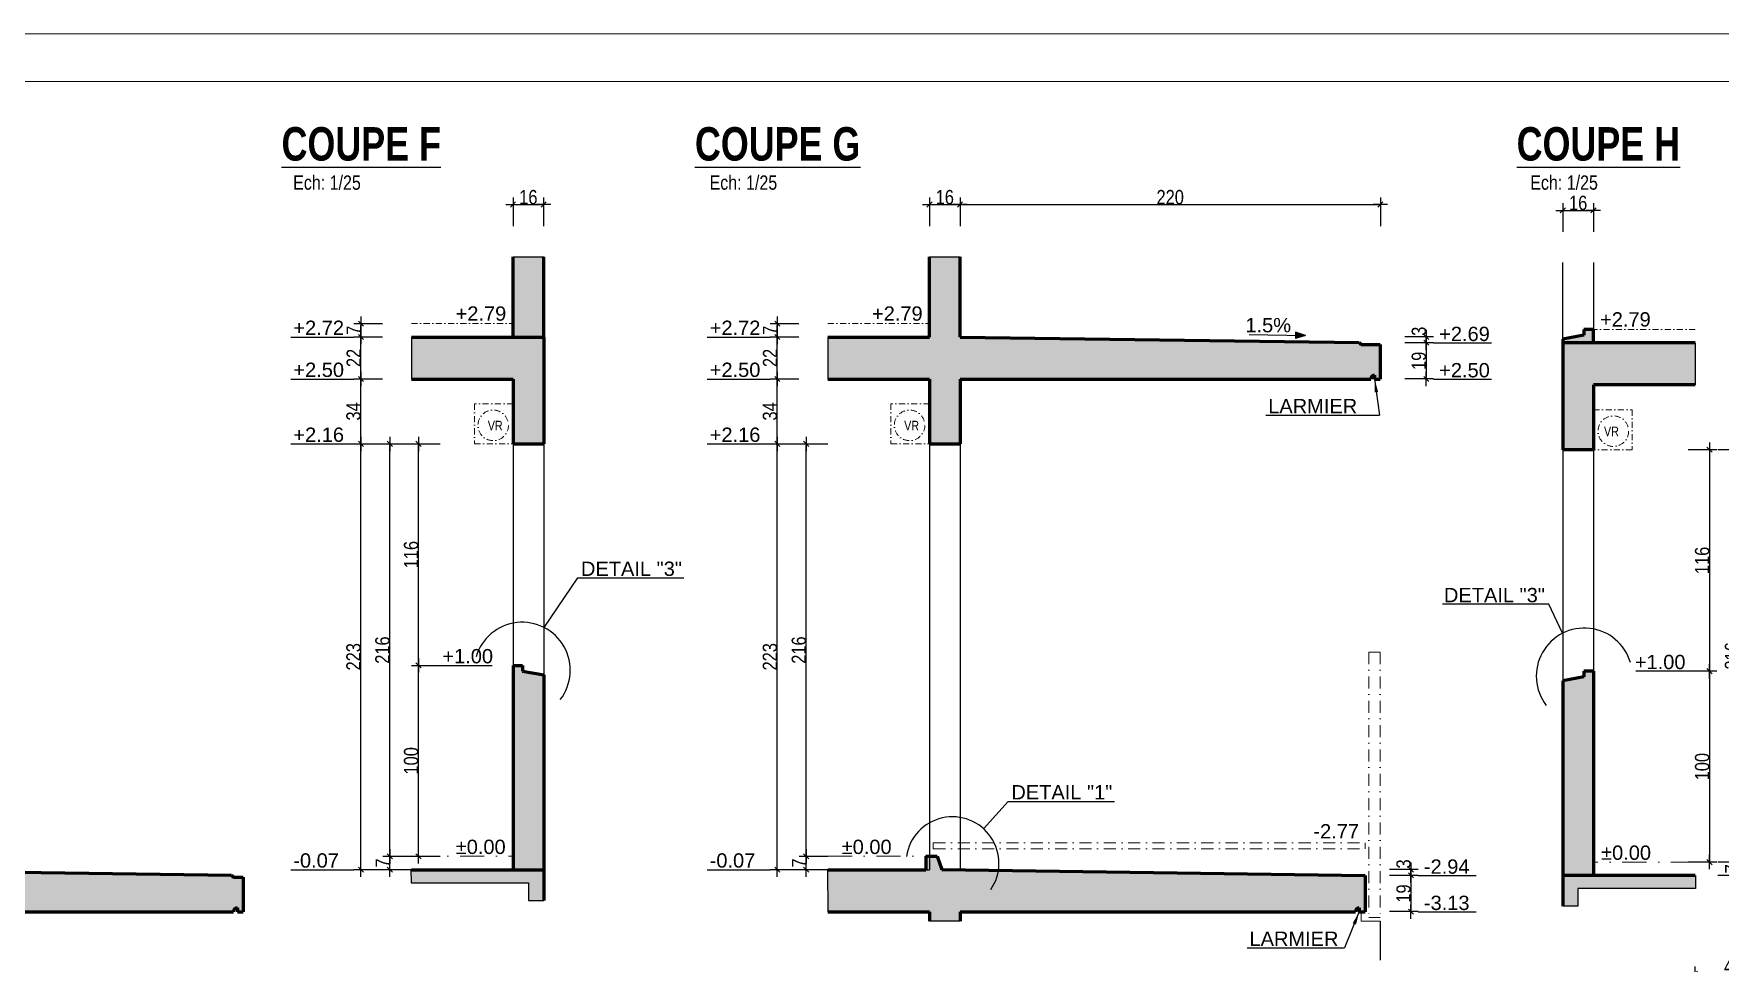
# Model space of a CAD drawing. Header units: centimetres. Extents: x 26018 to 82487, y -36363 to -12761.
# Drawn here: x 69873 to 71639, y -19801 to -18827 of the extents above; entities that cross this region are included whole.
import ezdxf
from ezdxf.enums import TextEntityAlignment as Align

# ---------------------------------------------------------------- set-up
doc = ezdxf.new("R2010")
doc.units = ezdxf.units.CM
doc.header["$LTSCALE"] = 0.5
doc.linetypes.add('CACHEX2', pattern=[19.05, 12.7, -6.35])
doc.linetypes.add('TIRETPTX2', pattern=[50.8, 25.4, -12.7, 0, -12.7])
doc.layers.get('DEFPOINTS').update_dxf_attribs({"linetype": 'CONTINUOUS'})
for name, color, linetype, lineweight in [('01_Cad_1_', 5, 'CONTINUOUS', 9), ('01_murs_coup', 5, 'CONTINUOUS', 60), ('01_tram_axes', 2, 'TIRETPTX2', 9)]:
    doc.layers.add(name, color=color, linetype=linetype, lineweight=lineweight)
for name, color, linetype in [('01_cote_gen', 4, 'CONTINUOUS'), ('01_linteaux', 2, 'CONTINUOUS'), ('01_poch_BN', 9, 'CONTINUOUS'), ('01_texte', 230, 'CONTINUOUS'), ('AA_COTES', 2, 'CONTINUOUS')]:
    doc.layers.add(name, color=color, linetype=linetype)
doc.styles.add('ARIAL', font='arial.ttf')
doc.styles.add('impact', font='impact.ttf')
doc.styles.add('MATTE_TXT', font='arial.ttf')
doc.styles.add('STYLE2', font='ARIALN.TTF')
doc.dimstyles.new('JB25', dxfattribs={"dimscale": 0.1, "dimtxt": 150, "dimasz": 15, "dimexe": 0.1, "dimexo": 0.1, "dimgap": 0.09, "dimtad": 1, "dimdec": 1, "dimlfac": 0.5, "dimdsep": 46, "dimtxsty": 'STYLE2', "dimblk1": 'BOND_G', "dimblk2": 'BOND_D', "dimsah": 1, "dimcen": 1.5, "dimdle": 0.01, "dimse1": 1, "dimse2": 1, "dimclrd": 4, "dimclre": 2, "dimclrt": 6, "dimazin": 2, "dimtfac": 2.333333, "dimtdec": 1, "dimtix": 1, "dimtmove": 2, "dimatfit": 3, "dimldrblk": 'BOND_G', "dimfxl": 1, "dimtolj": 1, "dimtzin": 0, "dimarcsym": 0})

# ---------------------------------------------------------------- blocks, each defined once
blk = doc.blocks.new('BOND_G')
at = {"layer": 'AA_COTES', "color": 0}
for p, q in [((0, -5), (0, 15)), ((5, 0), (-5, 0)), ((1.8, 1.8), (-1.8, -1.8))]:
    blk.add_line(p, q, dxfattribs=at)
blk = doc.blocks.new('BOND_D')
at = {"layer": 'AA_COTES', "color": 0}
for p, q in [((5, 0), (-5, 0)), ((-1.8, -1.8), (1.8, 1.8)), ((0, 5), (0, -15))]:
    blk.add_line(p, q, dxfattribs=at)
blk = doc.blocks.new('*D5801')
at = {"layer": '01_cote_gen', "color": 4, "lineweight": -2, "ltscale": 2, "transparency": 16777216}
blk.add_line((70215.8, -19255.1), (70215.8, -19190.1), dxfattribs=at)
at = {"layer": 'DEFPOINTS', "color": 0, "ltscale": 2}
for p in [(70215.8, -19188.6), (70279.3, -19188.6), (70266.1, -19256.6)]:
    blk.add_point(p, dxfattribs=at)
at = {"layer": '01_cote_gen', "color": 4, "lineweight": -2, "ltscale": 2, "transparency": 16777216, "xscale": 1.5, "yscale": 1.5, "zscale": 1.5}
for name, p, rotation in [('BOND_D', (70215.8, -19188.6), 90), ('BOND_G', (70215.8, -19256.6), 270)]:
    blk.add_blockref(name, p, dxfattribs=dict(at, rotation=rotation))
at = {"layer": '01_cote_gen', "color": 6, "ltscale": 2, "transparency": 16777216, "insert": (70208.1, -19222.6), "char_height": 15, "attachment_point": 5, "rotation": 90, "style": 'STYLE2'}
blk.add_mtext('\\A1;34', dxfattribs=at)
blk = doc.blocks.new('*D5802')
at = {"layer": '01_cote_gen', "color": 4, "lineweight": -2, "ltscale": 2, "transparency": 16777216}
blk.add_line((70215.8, -19187.1), (70215.8, -19146.1), dxfattribs=at)
at = {"layer": 'DEFPOINTS', "color": 0, "ltscale": 2}
for p in [(70215.8, -19144.6), (70306.2, -19144.6), (70306.2, -19188.6)]:
    blk.add_point(p, dxfattribs=at)
at = {"layer": '01_cote_gen', "color": 4, "lineweight": -2, "ltscale": 2, "transparency": 16777216, "xscale": 1.5, "yscale": 1.5, "zscale": 1.5}
for name, p, rotation in [('BOND_D', (70215.8, -19144.6), 90), ('BOND_G', (70215.8, -19188.6), 270)]:
    blk.add_blockref(name, p, dxfattribs=dict(at, rotation=rotation))
at = {"layer": '01_cote_gen', "color": 6, "ltscale": 2, "transparency": 16777216, "insert": (70208.3, -19166.6), "char_height": 15, "attachment_point": 5, "rotation": 90, "style": 'STYLE2'}
blk.add_mtext('\\A1;22', dxfattribs=at)
blk = doc.blocks.new('*D5803')
at = {"layer": '01_cote_gen', "color": 4, "lineweight": -2, "ltscale": 2, "transparency": 16777216}
blk.add_line((70215.8, -19701.1), (70215.8, -19258.1), dxfattribs=at)
at = {"layer": 'DEFPOINTS', "color": 0, "ltscale": 2}
for p in [(70215.8, -19256.6), (70268.6, -19256.6), (70290.1, -19702.6)]:
    blk.add_point(p, dxfattribs=at)
at = {"layer": '01_cote_gen', "color": 4, "lineweight": -2, "ltscale": 2, "transparency": 16777216, "xscale": 1.5, "yscale": 1.5, "zscale": 1.5}
for name, p, rotation in [('BOND_D', (70215.8, -19256.6), 90), ('BOND_G', (70215.8, -19702.6), 270)]:
    blk.add_blockref(name, p, dxfattribs=dict(at, rotation=rotation))
at = {"layer": '01_cote_gen', "color": 6, "ltscale": 2, "transparency": 16777216, "insert": (70208.1, -19479.6), "char_height": 15, "attachment_point": 5, "rotation": 90, "style": 'STYLE2'}
blk.add_mtext('\\A1;223', dxfattribs=at)
blk = doc.blocks.new('*D5804')
at = {"layer": '01_cote_gen', "color": 4, "lineweight": -2, "transparency": 16777216}
blk.add_line((70246.1, -19701.1), (70246.1, -19690.1), dxfattribs=at)
at = {"layer": 'DEFPOINTS', "color": 0}
for p in [(70246.1, -19688.6), (70282.4, -19688.6), (70282.4, -19702.6)]:
    blk.add_point(p, dxfattribs=at)
at = {"layer": '01_cote_gen', "color": 4, "lineweight": -2, "transparency": 16777216, "xscale": 1.5, "yscale": 1.5, "zscale": 1.5}
for name, p, rotation in [('BOND_D', (70246.1, -19688.6), 90), ('BOND_G', (70246.1, -19702.6), 270)]:
    blk.add_blockref(name, p, dxfattribs=dict(at, rotation=rotation))
at = {"layer": '01_cote_gen', "color": 6, "transparency": 16777216, "insert": (70238.6, -19695.6), "char_height": 15, "attachment_point": 5, "rotation": 90, "style": 'STYLE2'}
blk.add_mtext('\\A1;7', dxfattribs=at)
blk = doc.blocks.new('*D5805')
at = {"layer": '01_cote_gen', "color": 4, "lineweight": -2, "transparency": 16777216}
blk.add_line((70246.1, -19687.1), (70246.1, -19258.1), dxfattribs=at)
at = {"layer": 'DEFPOINTS', "color": 0}
for p in [(70246.1, -19256.6), (70407.1, -19256.6), (70268.6, -19688.6)]:
    blk.add_point(p, dxfattribs=at)
at = {"layer": '01_cote_gen', "color": 4, "lineweight": -2, "transparency": 16777216, "xscale": 1.5, "yscale": 1.5, "zscale": 1.5}
for name, p, rotation in [('BOND_D', (70246.1, -19256.6), 90), ('BOND_G', (70246.1, -19688.6), 270)]:
    blk.add_blockref(name, p, dxfattribs=dict(at, rotation=rotation))
at = {"layer": '01_cote_gen', "color": 6, "transparency": 16777216, "insert": (70238.4, -19472.6), "char_height": 15, "attachment_point": 5, "rotation": 90, "style": 'STYLE2'}
blk.add_mtext('\\A1;216', dxfattribs=at)
blk = doc.blocks.new('*D5806')
at = {"layer": '01_cote_gen', "color": 4, "lineweight": -2, "transparency": 16777216}
blk.add_line((70276.1, -19687.1), (70276.1, -19490.1), dxfattribs=at)
at = {"layer": 'DEFPOINTS', "color": 0}
for p in [(70276.1, -19488.6), (70375.1, -19488.6), (70375.1, -19688.6)]:
    blk.add_point(p, dxfattribs=at)
at = {"layer": '01_cote_gen', "color": 4, "lineweight": -2, "transparency": 16777216, "xscale": 1.5, "yscale": 1.5, "zscale": 1.5}
for name, p, rotation in [('BOND_D', (70276.1, -19488.6), 90), ('BOND_G', (70276.1, -19688.6), 270)]:
    blk.add_blockref(name, p, dxfattribs=dict(at, rotation=rotation))
at = {"layer": '01_cote_gen', "color": 6, "transparency": 16777216, "insert": (70268.4, -19588.6), "char_height": 15, "attachment_point": 5, "rotation": 90, "style": 'STYLE2'}
blk.add_mtext('\\A1;100', dxfattribs=at)
blk = doc.blocks.new('*D5807')
at = {"layer": '01_cote_gen', "color": 4, "lineweight": -2, "transparency": 16777216}
blk.add_line((70276.1, -19487.1), (70276.1, -19258.1), dxfattribs=at)
at = {"layer": 'DEFPOINTS', "color": 0}
for p in [(70268.6, -19256.6), (70276.1, -19256.6), (70298.6, -19488.6)]:
    blk.add_point(p, dxfattribs=at)
at = {"layer": '01_cote_gen', "color": 4, "lineweight": -2, "transparency": 16777216, "xscale": 1.5, "yscale": 1.5, "zscale": 1.5}
for name, p, rotation in [('BOND_D', (70276.1, -19256.6), 90), ('BOND_G', (70276.1, -19488.6), 270)]:
    blk.add_blockref(name, p, dxfattribs=dict(at, rotation=rotation))
at = {"layer": '01_cote_gen', "color": 6, "transparency": 16777216, "insert": (70268.4, -19372.6), "char_height": 15, "attachment_point": 5, "rotation": 90, "style": 'STYLE2'}
blk.add_mtext('\\A1;116', dxfattribs=at)
blk = doc.blocks.new('*D5808')
at = {"layer": '01_cote_gen', "color": 4, "lineweight": -2, "transparency": 16777216}
blk.add_line((70376.6, -19005.9), (70405.6, -19005.9), dxfattribs=at)
at = {"layer": 'DEFPOINTS', "color": 0}
for p in [(70407.1, -19005.9), (70375.1, -19074.4), (70407.1, -19074.4)]:
    blk.add_point(p, dxfattribs=at)
at = {"layer": '01_cote_gen', "color": 4, "lineweight": -2, "transparency": 16777216, "xscale": 1.5, "yscale": 1.5, "zscale": 1.5, "rotation": 180}
blk.add_blockref('BOND_G', (70375.1, -19005.9), dxfattribs=at)
at = {"layer": '01_cote_gen', "color": 4, "lineweight": -2, "transparency": 16777216, "xscale": 1.5, "yscale": 1.5, "zscale": 1.5}
blk.add_blockref('BOND_D', (70407.1, -19005.9), dxfattribs=at)
at = {"layer": '01_cote_gen', "color": 6, "transparency": 16777216, "insert": (70391.1, -18998.2), "char_height": 15, "attachment_point": 5, "style": 'STYLE2'}
blk.add_mtext('\\A1;16', dxfattribs=at)
blk = doc.blocks.new('*D5809')
at = {"layer": '01_cote_gen', "color": 4, "lineweight": -2, "transparency": 16777216}
blk.add_line((70215.8, -19143.1), (70215.8, -19132.1), dxfattribs=at)
at = {"layer": 'DEFPOINTS', "color": 0}
for p in [(70215.8, -19130.6), (70283.2, -19130.6), (70283.2, -19144.6)]:
    blk.add_point(p, dxfattribs=at)
at = {"layer": '01_cote_gen', "color": 4, "lineweight": -2, "transparency": 16777216, "xscale": 1.5, "yscale": 1.5, "zscale": 1.5}
for name, p, rotation in [('BOND_D', (70215.8, -19130.6), 90), ('BOND_G', (70215.8, -19144.6), 270)]:
    blk.add_blockref(name, p, dxfattribs=dict(at, rotation=rotation))
at = {"layer": '01_cote_gen', "color": 6, "transparency": 16777216, "insert": (70208.3, -19137.6), "char_height": 15, "attachment_point": 5, "rotation": 90, "style": 'STYLE2'}
blk.add_mtext('\\A1;7', dxfattribs=at)
blk = doc.blocks.new('*D5819')
at = {"layer": '01_cote_gen', "color": 4, "lineweight": -2, "ltscale": 2, "transparency": 16777216}
blk.add_line((70651.7, -19255.1), (70651.7, -19190.1), dxfattribs=at)
at = {"layer": 'DEFPOINTS', "color": 0, "ltscale": 2}
for p in [(70651.7, -19188.6), (70715.3, -19188.6), (70702, -19256.6)]:
    blk.add_point(p, dxfattribs=at)
at = {"layer": '01_cote_gen', "color": 4, "lineweight": -2, "ltscale": 2, "transparency": 16777216, "xscale": 1.5, "yscale": 1.5, "zscale": 1.5}
for name, p, rotation in [('BOND_D', (70651.7, -19188.6), 90), ('BOND_G', (70651.7, -19256.6), 270)]:
    blk.add_blockref(name, p, dxfattribs=dict(at, rotation=rotation))
at = {"layer": '01_cote_gen', "color": 6, "ltscale": 2, "transparency": 16777216, "insert": (70644.1, -19222.6), "char_height": 15, "attachment_point": 5, "rotation": 90, "style": 'STYLE2'}
blk.add_mtext('\\A1;34', dxfattribs=at)
blk = doc.blocks.new('*D5820')
at = {"layer": '01_cote_gen', "color": 4, "lineweight": -2, "ltscale": 2, "transparency": 16777216}
blk.add_line((70651.7, -19187.1), (70651.7, -19146.1), dxfattribs=at)
at = {"layer": 'DEFPOINTS', "color": 0, "ltscale": 2}
for p in [(70651.7, -19144.6), (70742.1, -19144.6), (70742.1, -19188.6)]:
    blk.add_point(p, dxfattribs=at)
at = {"layer": '01_cote_gen', "color": 4, "lineweight": -2, "ltscale": 2, "transparency": 16777216, "xscale": 1.5, "yscale": 1.5, "zscale": 1.5}
for name, p, rotation in [('BOND_D', (70651.7, -19144.6), 90), ('BOND_G', (70651.7, -19188.6), 270)]:
    blk.add_blockref(name, p, dxfattribs=dict(at, rotation=rotation))
at = {"layer": '01_cote_gen', "color": 6, "ltscale": 2, "transparency": 16777216, "insert": (70644.2, -19166.6), "char_height": 15, "attachment_point": 5, "rotation": 90, "style": 'STYLE2'}
blk.add_mtext('\\A1;22', dxfattribs=at)
blk = doc.blocks.new('*D5821')
at = {"layer": '01_cote_gen', "color": 4, "lineweight": -2, "ltscale": 2, "transparency": 16777216}
blk.add_line((70651.7, -19701.1), (70651.7, -19258.1), dxfattribs=at)
at = {"layer": 'DEFPOINTS', "color": 0, "ltscale": 2}
for p in [(70651.7, -19256.6), (70704.5, -19256.6), (70726, -19702.6)]:
    blk.add_point(p, dxfattribs=at)
at = {"layer": '01_cote_gen', "color": 4, "lineweight": -2, "ltscale": 2, "transparency": 16777216, "xscale": 1.5, "yscale": 1.5, "zscale": 1.5}
for name, p, rotation in [('BOND_D', (70651.7, -19256.6), 90), ('BOND_G', (70651.7, -19702.6), 270)]:
    blk.add_blockref(name, p, dxfattribs=dict(at, rotation=rotation))
at = {"layer": '01_cote_gen', "color": 6, "ltscale": 2, "transparency": 16777216, "insert": (70644.1, -19479.6), "char_height": 15, "attachment_point": 5, "rotation": 90, "style": 'STYLE2'}
blk.add_mtext('\\A1;223', dxfattribs=at)
blk = doc.blocks.new('*D5822')
at = {"layer": '01_cote_gen', "color": 4, "lineweight": -2, "transparency": 16777216}
blk.add_line((70682, -19701.1), (70682, -19690.1), dxfattribs=at)
at = {"layer": 'DEFPOINTS', "color": 0}
for p in [(70682, -19688.6), (70718.3, -19688.6), (70718.3, -19702.6)]:
    blk.add_point(p, dxfattribs=at)
at = {"layer": '01_cote_gen', "color": 4, "lineweight": -2, "transparency": 16777216, "xscale": 1.5, "yscale": 1.5, "zscale": 1.5}
for name, p, rotation in [('BOND_D', (70682, -19688.6), 90), ('BOND_G', (70682, -19702.6), 270)]:
    blk.add_blockref(name, p, dxfattribs=dict(at, rotation=rotation))
at = {"layer": '01_cote_gen', "color": 6, "transparency": 16777216, "insert": (70674.5, -19695.6), "char_height": 15, "attachment_point": 5, "rotation": 90, "style": 'STYLE2'}
blk.add_mtext('\\A1;7', dxfattribs=at)
blk = doc.blocks.new('*D5823')
at = {"layer": '01_cote_gen', "color": 4, "lineweight": -2, "transparency": 16777216}
blk.add_line((70682, -19687.1), (70682, -19258.1), dxfattribs=at)
at = {"layer": 'DEFPOINTS', "color": 0}
for p in [(70682, -19256.6), (70843.1, -19256.6), (70704.5, -19688.6)]:
    blk.add_point(p, dxfattribs=at)
at = {"layer": '01_cote_gen', "color": 4, "lineweight": -2, "transparency": 16777216, "xscale": 1.5, "yscale": 1.5, "zscale": 1.5}
for name, p, rotation in [('BOND_D', (70682, -19256.6), 90), ('BOND_G', (70682, -19688.6), 270)]:
    blk.add_blockref(name, p, dxfattribs=dict(at, rotation=rotation))
at = {"layer": '01_cote_gen', "color": 6, "transparency": 16777216, "insert": (70674.4, -19472.6), "char_height": 15, "attachment_point": 5, "rotation": 90, "style": 'STYLE2'}
blk.add_mtext('\\A1;216', dxfattribs=at)
blk = doc.blocks.new('*D5824')
at = {"layer": '01_cote_gen', "color": 4, "lineweight": -2, "transparency": 16777216}
blk.add_line((70812.6, -19005.9), (70841.6, -19005.9), dxfattribs=at)
at = {"layer": 'DEFPOINTS', "color": 0}
for p in [(70843.1, -19005.9), (70811.1, -19074.4), (70843.1, -19074.4)]:
    blk.add_point(p, dxfattribs=at)
at = {"layer": '01_cote_gen', "color": 4, "lineweight": -2, "transparency": 16777216, "xscale": 1.5, "yscale": 1.5, "zscale": 1.5, "rotation": 180}
blk.add_blockref('BOND_G', (70811.1, -19005.9), dxfattribs=at)
at = {"layer": '01_cote_gen', "color": 4, "lineweight": -2, "transparency": 16777216, "xscale": 1.5, "yscale": 1.5, "zscale": 1.5}
blk.add_blockref('BOND_D', (70843.1, -19005.9), dxfattribs=at)
at = {"layer": '01_cote_gen', "color": 6, "transparency": 16777216, "insert": (70827.1, -18998.2), "char_height": 15, "attachment_point": 5, "style": 'STYLE2'}
blk.add_mtext('\\A1;16', dxfattribs=at)
blk = doc.blocks.new('*D5825')
at = {"layer": '01_cote_gen', "color": 4, "lineweight": -2, "transparency": 16777216}
blk.add_line((70651.7, -19143.1), (70651.7, -19132.1), dxfattribs=at)
at = {"layer": 'DEFPOINTS', "color": 0}
for p in [(70651.7, -19130.6), (70719.1, -19130.6), (70719.1, -19144.6)]:
    blk.add_point(p, dxfattribs=at)
at = {"layer": '01_cote_gen', "color": 4, "lineweight": -2, "transparency": 16777216, "xscale": 1.5, "yscale": 1.5, "zscale": 1.5}
for name, p, rotation in [('BOND_D', (70651.7, -19130.6), 90), ('BOND_G', (70651.7, -19144.6), 270)]:
    blk.add_blockref(name, p, dxfattribs=dict(at, rotation=rotation))
at = {"layer": '01_cote_gen', "color": 6, "transparency": 16777216, "insert": (70644.2, -19137.6), "char_height": 15, "attachment_point": 5, "rotation": 90, "style": 'STYLE2'}
blk.add_mtext('\\A1;7', dxfattribs=at)
blk = doc.blocks.new('*D5826')
at = {"layer": '01_cote_gen', "color": 4, "lineweight": -2, "ltscale": 2, "transparency": 16777216}
blk.add_line((71315.2, -19704.1), (71315.2, -19707.1), dxfattribs=at)
at = {"layer": 'DEFPOINTS', "color": 0, "ltscale": 2}
for p in [(70843.1, -19702.6), (71267.1, -19708.6), (71315.2, -19708.6)]:
    blk.add_point(p, dxfattribs=at)
at = {"layer": '01_cote_gen', "color": 4, "lineweight": -2, "ltscale": 2, "transparency": 16777216, "xscale": 1.5, "yscale": 1.5, "zscale": 1.5}
for name, p, rotation in [('BOND_G', (71315.2, -19702.6), 90), ('BOND_D', (71315.2, -19708.6), 270)]:
    blk.add_blockref(name, p, dxfattribs=dict(at, rotation=rotation))
at = {"layer": '01_cote_gen', "color": 6, "ltscale": 2, "transparency": 16777216, "insert": (71307.5, -19696.6), "char_height": 15, "attachment_point": 5, "rotation": 90, "style": 'STYLE2'}
blk.add_mtext('\\A1;3', dxfattribs=at)
blk = doc.blocks.new('*D5827')
at = {"layer": '01_cote_gen', "color": 4, "lineweight": -2, "ltscale": 2, "transparency": 16777216}
blk.add_line((71315.2, -19710.1), (71315.2, -19745.1), dxfattribs=at)
at = {"layer": 'DEFPOINTS', "color": 0, "ltscale": 2}
for p in [(71303, -19708.6), (71267.1, -19746.6), (71315.2, -19746.6)]:
    blk.add_point(p, dxfattribs=at)
at = {"layer": '01_cote_gen', "color": 4, "lineweight": -2, "ltscale": 2, "transparency": 16777216, "xscale": 1.5, "yscale": 1.5, "zscale": 1.5}
for name, p, rotation in [('BOND_G', (71315.2, -19708.6), 90), ('BOND_D', (71315.2, -19746.6), 270)]:
    blk.add_blockref(name, p, dxfattribs=dict(at, rotation=rotation))
at = {"layer": '01_cote_gen', "color": 6, "ltscale": 2, "transparency": 16777216, "insert": (71307.5, -19727.6), "char_height": 15, "attachment_point": 5, "rotation": 90, "style": 'STYLE2'}
blk.add_mtext('\\A1;19', dxfattribs=at)
blk = doc.blocks.new('*D5828')
at = {"layer": '01_cote_gen', "color": 4, "lineweight": -2, "ltscale": 2, "transparency": 16777216}
blk.add_line((71331.2, -19146.1), (71331.2, -19149.1), dxfattribs=at)
at = {"layer": 'DEFPOINTS', "color": 0, "ltscale": 2}
for p in [(70843.1, -19144.6), (71283.1, -19150.6), (71331.2, -19150.6)]:
    blk.add_point(p, dxfattribs=at)
at = {"layer": '01_cote_gen', "color": 4, "lineweight": -2, "ltscale": 2, "transparency": 16777216, "xscale": 1.5, "yscale": 1.5, "zscale": 1.5}
for name, p, rotation in [('BOND_G', (71331.2, -19144.6), 90), ('BOND_D', (71331.2, -19150.6), 270)]:
    blk.add_blockref(name, p, dxfattribs=dict(at, rotation=rotation))
at = {"layer": '01_cote_gen', "color": 6, "ltscale": 2, "transparency": 16777216, "insert": (71323.5, -19138.6), "char_height": 15, "attachment_point": 5, "rotation": 90, "style": 'STYLE2'}
blk.add_mtext('\\A1;3', dxfattribs=at)
blk = doc.blocks.new('*D5829')
at = {"layer": '01_cote_gen', "color": 4, "lineweight": -2, "ltscale": 2, "transparency": 16777216}
blk.add_line((71331.2, -19152.1), (71331.2, -19187.1), dxfattribs=at)
at = {"layer": 'DEFPOINTS', "color": 0, "ltscale": 2}
for p in [(71319, -19150.6), (71283.1, -19188.6), (71331.2, -19188.6)]:
    blk.add_point(p, dxfattribs=at)
at = {"layer": '01_cote_gen', "color": 4, "lineweight": -2, "ltscale": 2, "transparency": 16777216, "xscale": 1.5, "yscale": 1.5, "zscale": 1.5}
for name, p, rotation in [('BOND_G', (71331.2, -19150.6), 90), ('BOND_D', (71331.2, -19188.6), 270)]:
    blk.add_blockref(name, p, dxfattribs=dict(at, rotation=rotation))
at = {"layer": '01_cote_gen', "color": 6, "ltscale": 2, "transparency": 16777216, "insert": (71323.5, -19169.6), "char_height": 15, "attachment_point": 5, "rotation": 90, "style": 'STYLE2'}
blk.add_mtext('\\A1;19', dxfattribs=at)
blk = doc.blocks.new('*D5830')
at = {"layer": '01_cote_gen', "color": 4, "lineweight": -2, "transparency": 16777216}
blk.add_line((70844.6, -19005.9), (71281.6, -19005.9), dxfattribs=at)
at = {"layer": 'DEFPOINTS', "color": 0}
for p in [(71283.1, -19005.9), (70843.1, -19021.9), (71283.1, -19150.6)]:
    blk.add_point(p, dxfattribs=at)
at = {"layer": '01_cote_gen', "color": 4, "lineweight": -2, "transparency": 16777216, "xscale": 1.5, "yscale": 1.5, "zscale": 1.5, "rotation": 180}
blk.add_blockref('BOND_G', (70843.1, -19005.9), dxfattribs=at)
at = {"layer": '01_cote_gen', "color": 4, "lineweight": -2, "transparency": 16777216, "xscale": 1.5, "yscale": 1.5, "zscale": 1.5}
blk.add_blockref('BOND_D', (71283.1, -19005.9), dxfattribs=at)
at = {"layer": '01_cote_gen', "color": 6, "transparency": 16777216, "insert": (71063.1, -18998.2), "char_height": 15, "attachment_point": 5, "style": 'STYLE2'}
blk.add_mtext('\\A1;220', dxfattribs=at)
blk = doc.blocks.new('*D5833')
at = {"layer": '01_cote_gen', "color": 4, "lineweight": -2, "transparency": 16777216}
blk.add_line((71475.7, -19012), (71504.7, -19012), dxfattribs=at)
at = {"layer": 'DEFPOINTS', "color": 0}
for p in [(71506.2, -19012), (71474.2, -19066.7), (71506.2, -19066.7)]:
    blk.add_point(p, dxfattribs=at)
at = {"layer": '01_cote_gen', "color": 4, "lineweight": -2, "transparency": 16777216, "xscale": 1.5, "yscale": 1.5, "zscale": 1.5, "rotation": 180}
blk.add_blockref('BOND_G', (71474.2, -19012), dxfattribs=at)
at = {"layer": '01_cote_gen', "color": 4, "lineweight": -2, "transparency": 16777216, "xscale": 1.5, "yscale": 1.5, "zscale": 1.5}
blk.add_blockref('BOND_D', (71506.2, -19012), dxfattribs=at)
at = {"layer": '01_cote_gen', "color": 6, "transparency": 16777216, "insert": (71490.2, -19004.3), "char_height": 15, "attachment_point": 5, "style": 'STYLE2'}
blk.add_mtext('\\A1;16', dxfattribs=at)
blk = doc.blocks.new('*D5834')
at = {"layer": '01_cote_gen', "color": 4, "lineweight": -2, "transparency": 16777216}
blk.add_line((71627.8, -19264.2), (71627.8, -19493.2), dxfattribs=at)
at = {"layer": 'DEFPOINTS', "color": 0}
for p in [(71506.2, -19262.7), (71506.2, -19494.7), (71627.8, -19494.7)]:
    blk.add_point(p, dxfattribs=at)
at = {"layer": '01_cote_gen', "color": 4, "lineweight": -2, "transparency": 16777216, "xscale": 1.5, "yscale": 1.5, "zscale": 1.5}
for name, p, rotation in [('BOND_G', (71627.8, -19262.7), 90), ('BOND_D', (71627.8, -19494.7), 270)]:
    blk.add_blockref(name, p, dxfattribs=dict(at, rotation=rotation))
at = {"layer": '01_cote_gen', "color": 6, "transparency": 16777216, "insert": (71620.1, -19378.7), "char_height": 15, "attachment_point": 5, "rotation": 90, "style": 'STYLE2'}
blk.add_mtext('\\A1;116', dxfattribs=at)
blk = doc.blocks.new('*D5835')
at = {"layer": '01_cote_gen', "color": 4, "lineweight": -2, "transparency": 16777216}
blk.add_line((71627.8, -19496.2), (71627.8, -19693.2), dxfattribs=at)
at = {"layer": 'DEFPOINTS', "color": 0}
for p in [(71605.3, -19494.7), (71612.7, -19694.7), (71627.8, -19694.7)]:
    blk.add_point(p, dxfattribs=at)
at = {"layer": '01_cote_gen', "color": 4, "lineweight": -2, "transparency": 16777216, "xscale": 1.5, "yscale": 1.5, "zscale": 1.5}
for name, p, rotation in [('BOND_G', (71627.8, -19494.7), 90), ('BOND_D', (71627.8, -19694.7), 270)]:
    blk.add_blockref(name, p, dxfattribs=dict(at, rotation=rotation))
at = {"layer": '01_cote_gen', "color": 6, "transparency": 16777216, "insert": (71620.1, -19594.7), "char_height": 15, "attachment_point": 5, "rotation": 90, "style": 'STYLE2'}
blk.add_mtext('\\A1;100', dxfattribs=at)
blk = doc.blocks.new('*D5836')
at = {"layer": '01_cote_gen', "color": 4, "lineweight": -2, "transparency": 16777216}
blk.add_line((71659.1, -19264.2), (71659.1, -19693.2), dxfattribs=at)
at = {"layer": 'DEFPOINTS', "color": 0}
for p in [(71635.3, -19262.7), (71635.3, -19694.7), (71659.1, -19694.7)]:
    blk.add_point(p, dxfattribs=at)
at = {"layer": '01_cote_gen', "color": 4, "lineweight": -2, "transparency": 16777216, "xscale": 1.5, "yscale": 1.5, "zscale": 1.5}
for name, p, rotation in [('BOND_G', (71659.1, -19262.7), 90), ('BOND_D', (71659.1, -19694.7), 270)]:
    blk.add_blockref(name, p, dxfattribs=dict(at, rotation=rotation))
at = {"layer": '01_cote_gen', "color": 6, "transparency": 16777216, "insert": (71651.4, -19478.7), "char_height": 15, "attachment_point": 5, "rotation": 90, "style": 'STYLE2'}
blk.add_mtext('\\A1;216', dxfattribs=at)
blk = doc.blocks.new('*D5837')
at = {"layer": '01_cote_gen', "color": 4, "lineweight": -2, "transparency": 16777216}
blk.add_line((71659.1, -19696.2), (71659.1, -19707.2), dxfattribs=at)
at = {"layer": 'DEFPOINTS', "color": 0}
for p in [(71636.6, -19694.7), (71613.2, -19708.7), (71659.1, -19708.7)]:
    blk.add_point(p, dxfattribs=at)
at = {"layer": '01_cote_gen', "color": 4, "lineweight": -2, "transparency": 16777216, "xscale": 1.5, "yscale": 1.5, "zscale": 1.5}
for name, p, rotation in [('BOND_G', (71659.1, -19694.7), 90), ('BOND_D', (71659.1, -19708.7), 270)]:
    blk.add_blockref(name, p, dxfattribs=dict(at, rotation=rotation))
at = {"layer": '01_cote_gen', "color": 6, "transparency": 16777216, "insert": (71651.6, -19701.7), "char_height": 15, "attachment_point": 5, "rotation": 90, "style": 'STYLE2'}
blk.add_mtext('\\A1;7', dxfattribs=at)
blk = doc.blocks.new('*D5841')
at = {"layer": '01_cote_gen', "color": 4, "lineweight": -2, "transparency": 16777216}
blk.add_line((71689, -19138.2), (71689, -19149.2), dxfattribs=at)
at = {"layer": 'DEFPOINTS', "color": 0}
for p in [(71604.8, -19136.7), (71604.8, -19150.7), (71689, -19150.7)]:
    blk.add_point(p, dxfattribs=at)
at = {"layer": '01_cote_gen', "color": 4, "lineweight": -2, "transparency": 16777216, "xscale": 1.5, "yscale": 1.5, "zscale": 1.5}
for name, p, rotation in [('BOND_G', (71689, -19136.7), 90), ('BOND_D', (71689, -19150.7), 270)]:
    blk.add_blockref(name, p, dxfattribs=dict(at, rotation=rotation))
at = {"layer": '01_cote_gen', "color": 6, "transparency": 16777216, "insert": (71681.5, -19143.7), "char_height": 15, "attachment_point": 5, "rotation": 90, "style": 'STYLE2'}
blk.add_mtext('\\A1;7', dxfattribs=at)
blk = doc.blocks.new('*D5890')
at = {"layer": '01_cote_gen', "color": 4, "lineweight": -2, "transparency": 16777216}
blk.add_line((71613.9, -19811.7), (71690.9, -19811.7), dxfattribs=at)
at = {"layer": 'DEFPOINTS', "color": 0}
for p in [(71692.4, -19811.7), (71692.4, -19920.3), (71612.4, -19963.2)]:
    blk.add_point(p, dxfattribs=at)
at = {"layer": '01_cote_gen', "color": 4, "lineweight": -2, "transparency": 16777216, "xscale": 1.5, "yscale": 1.5, "zscale": 1.5, "rotation": 180}
blk.add_blockref('BOND_G', (71612.4, -19811.7), dxfattribs=at)
at = {"layer": '01_cote_gen', "color": 4, "lineweight": -2, "transparency": 16777216, "xscale": 1.5, "yscale": 1.5, "zscale": 1.5}
blk.add_blockref('BOND_D', (71692.4, -19811.7), dxfattribs=at)
at = {"layer": '01_cote_gen', "color": 6, "transparency": 16777216, "insert": (71652.4, -19804), "char_height": 15, "attachment_point": 5, "style": 'STYLE2'}
blk.add_mtext('\\A1;40', dxfattribs=at)

msp = doc.modelspace()

# ---------------------------------------------------------------- hatches: boundary and pattern name
at = {"layer": '01_poch_BN'}
h = msp.add_hatch(color=256, dxfattribs=at)
h.dxf.hatch_style = 1
h.paths.add_polyline_path([(70407.138, -19060.564), (70375.138, -19060.564), (70375.138, -19144.641), (70407.138, -19144.641)])
h.paths.add_polyline_path([(70407.138, -19144.641), (70268.652, -19144.641), (70268.652, -19188.641), (70375.138, -19188.641), (70375.138, -19256.641), (70407.138, -19256.641)])
h.paths.add_polyline_path([(70407.138, -19498.641), (70385.138, -19494.641), (70385.138, -19488.641), (70375.138, -19488.641), (70375.138, -19702.641), (70407.138, -19702.641)])
h.paths.add_polyline_path([(70407.138, -19702.641), (70268.184, -19702.641), (70268.329, -19716.277), (70391.367, -19716.277), (70391.367, -19734.851), (70407.138, -19734.851)])
h = msp.add_hatch(color=256, dxfattribs=at)
h.dxf.hatch_style = 1
h.paths.add_polyline_path([(71283.078, -19152.642), (71263.078, -19152.342), (71261.078, -19150.281), (70843.078, -19144.641), (70843.078, -19060.564), (70811.078, -19060.564), (70811.078, -19144.641), (70704.592, -19144.641), (70704.592, -19188.641), (70811.078, -19188.641), (70811.078, -19256.641), (70843.078, -19256.641), (70843.078, -19188.641), (71273.078, -19188.641, -0.41421356), (71277.078, -19184.641), (71277.078, -19188.641), (71283.078, -19188.641)])
h.paths.add_polyline_path([(71267.078, -19708.641), (70824.02, -19702.361), (70819.078, -19688.641), (70807.078, -19688.641), (70807.078, -19702.641), (70704.125, -19702.641), (70704.592, -19746.641), (70811.078, -19746.641), (70811.078, -19756.494), (70843.078, -19756.494), (70843.078, -19746.641), (71257.078, -19746.641, -0.41421356), (71261.078, -19742.641), (71261.078, -19746.641), (71267.078, -19746.641)])
h = msp.add_hatch(color=256, dxfattribs=at)
h.dxf.hatch_style = 1
h.paths.add_polyline_path([(69652.447, -19140.641), (69630.447, -19136.641), (69630.447, -19130.641), (69620.447, -19130.641), (69620.447, -19144.641), (69513.961, -19144.641), (69513.961, -19188.641), (69620.447, -19188.641), (69620.447, -19256.641), (69652.447, -19256.641)])
h.paths.add_polyline_path([(69652.447, -19498.641), (69630.447, -19494.641), (69630.447, -19488.641), (69620.447, -19488.641), (69620.447, -19702.641), (69652.447, -19702.641)])
h.paths.add_polyline_path([(70092.447, -19710.642), (70082.447, -19710.342), (70080.447, -19708.281), (69652.447, -19702.641), (69513.493, -19702.641), (69513.961, -19746.641), (69620.447, -19746.641), (69620.447, -19778.851), (69652.447, -19778.851), (69652.447, -19746.641), (70082.447, -19746.641, -0.41421356), (70086.447, -19742.641), (70086.447, -19746.641), (70092.447, -19746.641)])
h = msp.add_hatch(color=256, dxfattribs=at)
h.dxf.hatch_style = 1
h.paths.add_polyline_path([(71612.733, -19150.747), (71474.247, -19150.747), (71474.247, -19262.747), (71506.247, -19262.747), (71506.247, -19194.747), (71612.733, -19194.747)])
h.paths.add_polyline_path([(71506.247, -19136.747), (71496.247, -19136.747), (71496.247, -19142.747), (71474.247, -19146.747), (71474.247, -19150.747), (71506.247, -19150.747)])
h.paths.add_polyline_path([(72078.684, -19150.747), (71972.197, -19150.747), (71972.197, -19136.747), (71962.197, -19136.747), (71962.197, -19142.747), (71940.197, -19146.747), (71940.197, -19262.747), (71972.197, -19262.747), (71972.197, -19194.747), (72078.684, -19194.747)])
h.paths.add_polyline_path([(72079.151, -19708.747), (71976.197, -19708.747), (71940.197, -19708.747), (71940.197, -19751.766), (71957.445, -19751.766), (71957.445, -19731.15), (72078.9, -19732.441)])
h.paths.add_polyline_path([(71972.197, -19694.747), (71962.197, -19694.747), (71962.197, -19700.747), (71940.197, -19704.747), (71940.197, -19708.747), (71972.197, -19708.747)])
h.paths.add_polyline_path([(71506.247, -19494.747), (71496.247, -19494.747), (71496.247, -19500.747), (71474.247, -19504.747), (71474.247, -19708.747), (71506.247, -19708.747)])
h.paths.add_polyline_path([(71613.201, -19708.747), (71510.247, -19708.747), (71474.247, -19708.747), (71474.247, -19740.957), (71490.017, -19740.957), (71490.017, -19722.383), (71613.056, -19722.383)])
h.paths.add_polyline_path([(71830.874, -19955.199), (71724.388, -19955.199), (71724.388, -19855.199), (71692.388, -19855.199), (71692.388, -19955.199), (71634.388, -19960.838), (71632.388, -19962.899), (71612.388, -19963.199), (71612.388, -19999.199), (71618.388, -19999.199), (71618.388, -19995.199, -0.41421356), (71622.388, -19999.199), (71692.388, -19999.199), (71692.388, -20077.199), (71724.388, -20077.199), (71724.388, -19999.199), (71830.874, -19999.199)])

# ---------------------------------------------------------------- linework, layer by layer
at = {"layer": '01_Cad_1_'}
msp.add_line((72834.551, -18826.925), (66894.551, -18826.925), dxfattribs=at)
at = {"layer": '01_Cad_1_', "color": 2}
msp.add_line((72784.551, -18876.925), (66944.551, -18876.925), dxfattribs=at)
at = {"layer": '01_linteaux'}
for p, q in [((71474.247, -19146.747), (71474.247, -19066.67)), ((71506.247, -19066.67), (71506.247, -19136.747)), ((70375.138, -19256.641), (70375.138, -19488.641)), ((70407.138, -19256.641), (70407.138, -19498.641)), ((70811.078, -19256.641), (70811.078, -19702.641)), ((70843.078, -19256.641), (70843.078, -19702.641)), ((71474.247, -19262.747), (71474.247, -19504.747)), ((71506.247, -19262.747), (71506.247, -19494.747)), ((70807.078, -19702.641), (70811.078, -19702.641)), ((71283.078, -19756.641), (71283.078, -19797.541))]:
    msp.add_line(p, q, dxfattribs=at)
at = {"layer": '01_linteaux', "linetype": 'CACHEX2', "ltscale": 2}
msp.add_line((70811.078, -19688.641), (70811.078, -19702.641), dxfattribs=at)
at = {"layer": '01_murs_coup'}
for p, q in [((70375.138, -19144.641), (70375.138, -19060.564)), ((70407.138, -19144.641), (70407.138, -19060.564)), ((70811.078, -19144.641), (70811.078, -19060.564)), ((70843.078, -19144.641), (70843.078, -19060.564)), ((71506.247, -19136.747), (71496.247, -19136.747)), ((71496.247, -19136.747), (71496.247, -19142.747)), ((71506.247, -19150.747), (71506.247, -19136.747)), ((70268.652, -19144.641), (70407.138, -19144.641)), ((70407.138, -19144.641), (70407.138, -19256.641)), ((70704.592, -19144.641), (70811.078, -19144.641)), ((70843.078, -19144.641), (71261.078, -19150.281)), ((71261.078, -19150.281), (71263.078, -19152.342)), ((71263.078, -19152.342), (71283.078, -19152.642)), ((71283.078, -19152.642), (71283.078, -19188.641)), ((71496.247, -19142.747), (71474.247, -19146.747)), ((71474.247, -19146.747), (71474.247, -19262.747)), ((71612.733, -19150.747), (71474.247, -19150.747)), ((70268.652, -19188.641), (70375.138, -19188.641)), ((70375.138, -19188.641), (70375.138, -19256.641)), ((70704.592, -19188.641), (70811.078, -19188.641)), ((70811.078, -19188.641), (70811.078, -19256.641)), ((70843.078, -19188.641), (70843.078, -19256.641)), ((70843.078, -19188.641), (71273.078, -19188.641)), ((71277.078, -19184.641), (71277.078, -19188.641)), ((71277.078, -19188.641), (71283.078, -19188.641)), ((71612.733, -19194.747), (71506.247, -19194.747)), ((71506.247, -19194.747), (71506.247, -19262.747)), ((70375.138, -19256.641), (70407.138, -19256.641)), ((70811.078, -19256.641), (70843.078, -19256.641)), ((71506.247, -19262.747), (71474.247, -19262.747)), ((70375.138, -19488.641), (70385.138, -19488.641)), ((70375.138, -19488.641), (70375.138, -19702.641)), ((70385.138, -19488.641), (70385.138, -19494.641)), ((70385.138, -19494.641), (70407.138, -19498.641)), ((70407.138, -19498.641), (70407.138, -19702.641)), ((71496.247, -19500.747), (71474.247, -19504.747)), ((71474.247, -19504.747), (71474.247, -19708.747)), ((71506.247, -19494.747), (71496.247, -19494.747)), ((71496.247, -19494.747), (71496.247, -19500.747)), ((71506.247, -19494.747), (71506.247, -19708.747)), ((69652.447, -19702.641), (70080.447, -19708.281)), ((70268.652, -19702.641), (70407.138, -19702.641)), ((70268.652, -19702.641), (70371.138, -19702.641)), ((70407.138, -19702.641), (70407.138, -19734.851)), ((70704.592, -19702.641), (70807.078, -19702.641)), ((70704.592, -19702.641), (70807.078, -19702.641)), ((70807.078, -19688.641), (70807.078, -19702.641)), ((70807.078, -19688.641), (70819.078, -19688.641)), ((70819.078, -19688.641), (70824.02, -19702.361)), ((70824.02, -19702.361), (71267.078, -19708.641)), ((70080.447, -19708.281), (70082.447, -19710.342)), ((70082.447, -19710.342), (70092.447, -19710.642)), ((70092.447, -19710.642), (70092.447, -19746.641)), ((71267.078, -19708.641), (71267.078, -19746.641)), ((71612.733, -19708.747), (71474.247, -19708.747)), ((71474.247, -19708.747), (71474.247, -19740.957)), ((71612.733, -19708.747), (71510.247, -19708.747)), ((69652.447, -19746.641), (70082.447, -19746.641)), ((70086.447, -19742.641), (70086.447, -19746.641)), ((70086.447, -19746.641), (70092.447, -19746.641)), ((70704.592, -19746.641), (70811.078, -19746.641)), ((70811.078, -19746.641), (70811.078, -19756.494)), ((70843.078, -19746.641), (71257.078, -19746.641)), ((70843.078, -19746.641), (70843.078, -19756.494)), ((71261.078, -19742.641), (71261.078, -19746.641)), ((71261.078, -19746.641), (71267.078, -19746.641))]:
    msp.add_line(p, q, dxfattribs=at)
for centre in [(71277.078, -19188.641), (70086.447, -19746.641), (71261.078, -19746.641)]:
    msp.add_arc(centre, 4, 90, 180, dxfattribs=at)
at = {"layer": '01_poch_BN', "ltscale": 2}
for p, q in [((70375.138, -19060.564), (70407.138, -19060.564)), ((70811.078, -19060.564), (70843.078, -19060.564)), ((70268.652, -19144.641), (70268.652, -19188.641)), ((70704.592, -19144.641), (70704.592, -19188.641)), ((71612.733, -19150.747), (71612.733, -19194.747)), ((70268.184, -19702.641), (70268.329, -19716.277)), ((70704.125, -19702.641), (70704.592, -19746.641)), ((70268.329, -19716.277), (70391.367, -19716.277)), ((70391.367, -19716.277), (70391.367, -19734.851)), ((71613.056, -19722.383), (71490.017, -19722.383)), ((71490.017, -19722.383), (71490.017, -19740.957)), ((71613.201, -19708.747), (71613.056, -19722.383)), ((70391.367, -19734.851), (70407.138, -19734.851)), ((71490.017, -19740.957), (71474.247, -19740.957))]:
    msp.add_line(p, q, dxfattribs=at)
at = {"layer": '01_poch_BN'}
msp.add_line((70843.078, -19756.494), (70811.078, -19756.494), dxfattribs=at)
at = {"layer": '01_texte'}
for p, q in [((71204.654, -19142.902), (71194.426, -19139.621)), ((71194.426, -19139.621), (71194.426, -19146.183)), ((70142.539, -19144.641), (70208.309, -19144.641)), ((70578.479, -19144.641), (70644.25, -19144.641)), ((71145.837, -19142.037), (71204.654, -19142.902)), ((71204.654, -19142.902), (71194.426, -19146.183)), ((71338.688, -19150.641), (71399.48, -19150.641)), ((70142.539, -19188.641), (70208.309, -19188.641)), ((70578.479, -19188.641), (70644.25, -19188.641)), ((71277.078, -19188.641), (71282.226, -19226.641)), ((71338.688, -19188.641), (71399.48, -19188.641)), ((71163.154, -19226.641), (71282.226, -19226.641)), ((70142.539, -19256.641), (70208.309, -19256.641)), ((70578.479, -19256.641), (70644.25, -19256.641)), ((70407.55, -19448.922), (70442.742, -19396.984)), ((70442.742, -19396.984), (70554.042, -19396.984)), ((71459.503, -19424.561), (71348.203, -19424.561)), ((71473.835, -19455.028), (71459.503, -19424.561)), ((70298.582, -19488.641), (70353.197, -19488.641)), ((71605.312, -19494.747), (71550.698, -19494.747)), ((70893.354, -19631.103), (70867.649, -19659.707)), ((70893.354, -19631.103), (71004.654, -19631.103)), ((70142.539, -19702.641), (70208.309, -19702.641)), ((70578.479, -19702.641), (70644.25, -19702.641)), ((71322.688, -19708.641), (71383.48, -19708.641)), ((71261.1, -19746.559), (71245.612, -19784.641)), ((71322.688, -19746.641), (71383.48, -19746.641)), ((71143.569, -19784.641), (71245.612, -19784.641))]:
    msp.add_line(p, q, dxfattribs=at)
for centre, radius, start, end in [((70384.701, -19493.762), 50.325, 322.324346, 163.672769), ((71496.683, -19499.868), 50.325, 16.327231, 217.675654), ((70835.13, -19695.894), 48.652, 325.332306, 171.452218)]:
    msp.add_arc(centre, radius, start, end, dxfattribs=at)
for points in [[(71194.426, -19139.621), (71204.654, -19142.902), (71194.426, -19146.183)], [(71277.078, -19188.641), (71277.106, -19202.681), (71278.946, -19202.432)], [(71277.078, -19188.641), (71280.787, -19202.182), (71278.946, -19202.432)], [(71261.1, -19746.559), (71254.137, -19758.75), (71255.857, -19759.45)], [(71261.1, -19746.559), (71257.578, -19760.149), (71255.857, -19759.45)]]:
    msp.add_solid(points, dxfattribs=at)
at = {"layer": '01_tram_axes', "ltscale": 0.5}
for p, q in [((70268.652, -19130.641), (70375.138, -19130.641)), ((70704.592, -19130.641), (70811.078, -19130.641)), ((71612.733, -19136.747), (71506.247, -19136.747)), ((70334.786, -19214.648), (70334.786, -19256.641)), ((70375.138, -19214.648), (70334.786, -19214.648)), ((70770.727, -19214.648), (70770.727, -19256.641)), ((70811.078, -19214.648), (70770.727, -19214.648)), ((71506.247, -19220.753), (71546.598, -19220.753)), ((71546.598, -19220.753), (71546.598, -19262.747)), ((70334.786, -19256.641), (70375.138, -19256.641)), ((70770.727, -19256.641), (70811.078, -19256.641)), ((71546.598, -19262.747), (71506.247, -19262.747))]:
    msp.add_line(p, q, dxfattribs=at)
at = {"layer": '01_tram_axes'}
for p, q in [((71271.078, -19474.641), (71283.078, -19474.641)), ((71271.078, -19474.641), (71271.078, -19752.641)), ((71283.078, -19474.641), (71283.078, -19752.641)), ((70815.078, -19674.641), (71267.078, -19674.641)), ((70815.078, -19680.641), (70815.078, -19674.641)), ((70815.078, -19680.641), (71267.078, -19680.641))]:
    msp.add_line(p, q, dxfattribs=at)
at = {"layer": '01_tram_axes', "ltscale": 2}
for p, q in [((70843.078, -19674.641), (70843.078, -19680.641)), ((71267.078, -19680.641), (71267.078, -19674.641)), ((70268.652, -19688.641), (70375.138, -19688.641)), ((70268.652, -19688.641), (70371.138, -19688.641)), ((70704.592, -19688.641), (70811.078, -19688.641)), ((70704.592, -19688.641), (70807.078, -19688.641)), ((71612.733, -19694.747), (71506.247, -19694.747)), ((71612.733, -19694.747), (71510.247, -19694.747)), ((71263.078, -19746.641), (71263.078, -19756.641)), ((71263.078, -19756.641), (71283.078, -19756.641)), ((71271.078, -19752.641), (71283.078, -19752.641))]:
    msp.add_line(p, q, dxfattribs=at)
at = {"layer": '01_tram_axes', "ltscale": 0.5}
for centre in [(70354.305, -19237.186), (70790.246, -19237.186), (71527.079, -19243.291)]:
    msp.add_circle(centre, 16, dxfattribs=at)

# ---------------------------------------------------------------- texts
at = {"layer": '01_texte', "style": 'impact'}
for s, p in [('%%UCOUPE F', (70216.162, -18970.314)), ('%%UCOUPE G', (70652.103, -18970.314)), ('%%UCOUPE H', (71511.348, -18970.314))]:
    msp.add_text(s, height=35, dxfattribs=at).set_placement(p, align=Align.BOTTOM_CENTER)
at = {"layer": '01_texte', "style": 'MATTE_TXT', "width": 0.8}
for s, height, p in [('Ech: 1/25', 15, (70180.285, -18994.874)), ('Ech: 1/25', 15, (70616.225, -18994.874)), ('Ech: 1/25', 15, (71475.471, -18994.874)), ('VR', 10, (70356.421, -19245.428)), ('VR', 10, (70792.362, -19245.428)), ('VR', 10, (71525.056, -19251.534))]:
    msp.add_text(s, height=height, dxfattribs=at).set_placement(p, align=Align.BOTTOM_CENTER)
at = {"layer": '01_texte', "style": 'ARIAL'}
for s, p in [('+2.79', (70314.96, -19127.549)), ('+2.79', (70750.901, -19127.549)), ('+2.79', (71513.157, -19133.655)), ('+2.72', (70145.082, -19142.481)), ('+2.72', (70581.023, -19142.481)), ('1.5%%%', (71141.842, -19139.712)), ('+2.69', (71344.708, -19148.895)), ('+2.50', (70145.082, -19186.481)), ('+2.50', (70581.023, -19186.481)), ('+2.50', (71344.708, -19186.895)), ('LARMIER', (71165.698, -19224.481)), ('+2.16', (70145.082, -19254.481)), ('+2.16', (70581.023, -19254.481)), ('DETAIL "3"', (70446.191, -19394.897)), ('DETAIL "3"', (71349.703, -19422.474)), ('+1.00', (70301.126, -19486.481)), ('+1.00', (71549.583, -19492.587)), ('DETAIL "1"', (70896.803, -19629.017)), ('-2.77', (71212.995, -19669.922)), ('-0.07', (70145.002, -19700.481)), ('%%P0.00', (70315.076, -19686.21)), ('-0.07', (70580.942, -19700.481)), ('%%P0.00', (70719.143, -19686.21)), ('%%P0.00', (71514.228, -19692.316)), ('-2.94', (71328.708, -19706.895)), ('-3.13', (71328.708, -19744.895)), ('LARMIER', (71146.112, -19782.481))]:
    msp.add_text(s, height=15, dxfattribs=at).set_placement(p)

# ---------------------------------------------------------------- dimensions: what is measured, and where the dimension line sits
at = {"layer": '01_cote_gen'}
for base, p1, p2, picture, middle in [((70407.138, -19005.89), (70375.138, -19074.449), (70407.138, -19074.449), '*D5808', (70391.138, -18998.223)), ((70843.078, -19005.89), (70811.078, -19074.449), (70843.078, -19074.449), '*D5824', (70827.078, -18998.223)), ((71283.078, -19005.89), (70843.078, -19021.887), (71283.078, -19150.641), '*D5830', (71063.078, -18998.223)), ((71506.247, -19011.996), (71474.247, -19066.67), (71506.247, -19066.67), '*D5833', (71490.247, -19004.329)), ((71692.388, -19811.711), (71612.388, -19963.199), (71692.388, -19920.268), '*D5890', (71652.388, -19804.044))]:
    dim = msp.add_linear_dim(base=base, p1=p1, p2=p2, dimstyle='JB25', dxfattribs=at)
    dim.commit()
    dim.dimension.update_dxf_attribs({"geometry": picture, "text_midpoint": middle})
at = {"layer": '01_cote_gen', "ltscale": 2}
for base, p1, p2, picture, middle in [((70215.809, -19144.641), (70306.194, -19188.641), (70306.194, -19144.641), '*D5802', (70208.27, -19166.641)), ((70651.75, -19144.641), (70742.134, -19188.641), (70742.134, -19144.641), '*D5820', (70644.21, -19166.641)), ((71331.188, -19188.641), (71319.042, -19150.641), (71283.078, -19188.641), '*D5829', (71323.52, -19169.641)), ((70215.809, -19188.641), (70266.051, -19256.641), (70279.347, -19188.641), '*D5801', (70208.142, -19222.641)), ((70651.75, -19188.641), (70701.992, -19256.641), (70715.288, -19188.641), '*D5819', (70644.082, -19222.641)), ((70215.809, -19256.641), (70290.053, -19702.641), (70268.579, -19256.641), '*D5803', (70208.142, -19479.641)), ((70651.75, -19256.641), (70725.993, -19702.641), (70704.52, -19256.641), '*D5821', (70644.082, -19479.641)), ((71315.188, -19746.641), (71303.042, -19708.641), (71267.078, -19746.641), '*D5827', (71307.52, -19727.641))]:
    dim = msp.add_linear_dim(base=base, p1=p1, p2=p2, angle=90, dimstyle='JB25', dxfattribs=at)
    dim.commit()
    dim.dimension.update_dxf_attribs({"geometry": picture, "text_midpoint": middle})
at = {"layer": '01_cote_gen'}
for base, p1, p2, picture, middle in [((70215.809, -19130.641), (70283.203, -19144.641), (70283.203, -19130.641), '*D5809', (70208.3, -19137.641)), ((70651.75, -19130.641), (70719.144, -19144.641), (70719.144, -19130.641), '*D5825', (70644.241, -19137.641)), ((71689.018, -19150.747), (71604.811, -19136.747), (71604.811, -19150.747), '*D5841', (71681.509, -19143.747)), ((70246.079, -19256.641), (70268.579, -19688.641), (70407.138, -19256.641), '*D5805', (70238.411, -19472.641)), ((70276.082, -19256.641), (70298.582, -19488.641), (70268.579, -19256.641), '*D5807', (70268.414, -19372.641)), ((70682.02, -19256.641), (70704.52, -19688.641), (70843.078, -19256.641), '*D5823', (70674.352, -19472.641)), ((71627.812, -19494.747), (71506.247, -19262.747), (71506.247, -19494.747), '*D5834', (71620.145, -19378.747)), ((71659.074, -19694.747), (71635.312, -19262.747), (71635.312, -19694.747), '*D5836', (71651.406, -19478.747)), ((70276.082, -19488.641), (70375.138, -19688.641), (70375.138, -19488.641), '*D5806', (70268.414, -19588.641)), ((71627.812, -19694.747), (71605.312, -19494.747), (71612.733, -19694.747), '*D5835', (71620.145, -19594.747)), ((70246.079, -19688.641), (70282.396, -19702.641), (70282.396, -19688.641), '*D5804', (70238.57, -19695.641)), ((70682.02, -19688.641), (70718.336, -19702.641), (70718.336, -19688.641), '*D5822', (70674.511, -19695.641)), ((71659.074, -19708.747), (71636.574, -19694.747), (71613.201, -19708.747), '*D5837', (71651.565, -19701.747))]:
    dim = msp.add_linear_dim(base=base, p1=p1, p2=p2, angle=90, dimstyle='JB25', dxfattribs=at)
    dim.commit()
    dim.dimension.update_dxf_attribs({"geometry": picture, "text_midpoint": middle})
at = {"layer": '01_cote_gen', "ltscale": 2}
for base, p1, p2, picture, middle in [((71331.188, -19150.641), (70843.078, -19144.641), (71283.078, -19150.641), '*D5828', (71323.52, -19138.561)), ((71315.188, -19708.641), (70843.078, -19702.641), (71267.078, -19708.641), '*D5826', (71307.52, -19696.561))]:
    dim = msp.add_linear_dim(base=base, p1=p1, p2=p2, angle=90, dimstyle='JB25', dxfattribs=at)
    dim.commit()
    dim.dimension.update_dxf_attribs({"geometry": picture, "text_midpoint": middle, "dimtype": 160})

doc.saveas('drawing.dxf')
